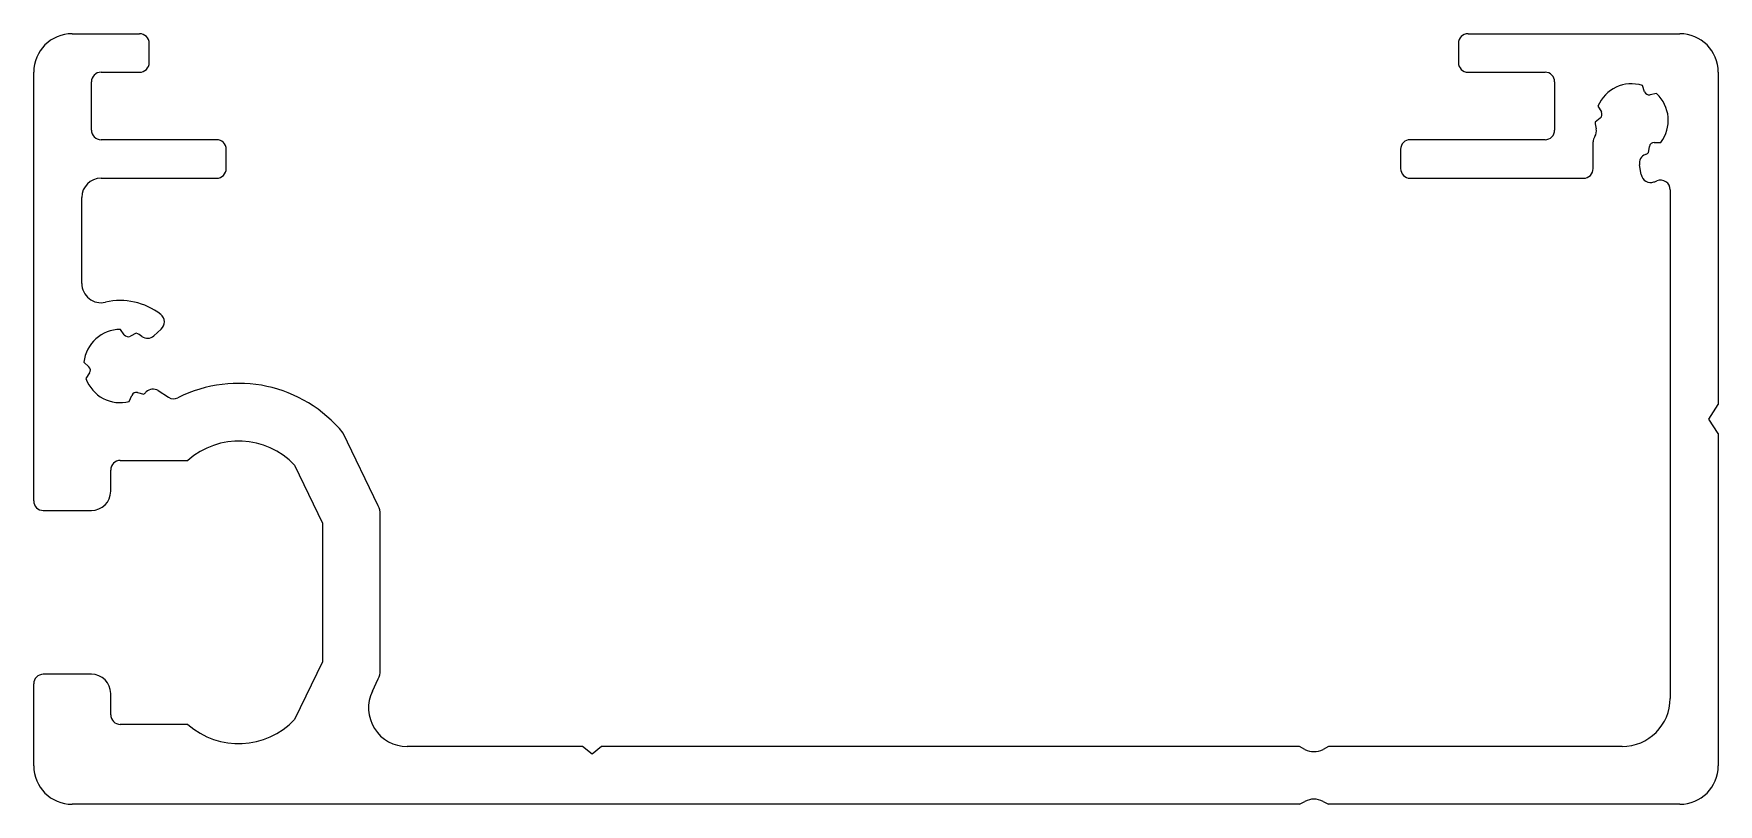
# Model space of a CAD drawing. Extents: x 627.6 to 715.1, y 429.9 to 469.9.
import ezdxf

# ---------------------------------------------------------------- set-up
doc = ezdxf.new("R2010")
doc.units = 0
doc.layers.get('0').update_dxf_attribs({"linetype": 'CONTINUOUS'})

msp = doc.modelspace()

# ---------------------------------------------------------------- linework, layer by layer
for p, q in [((629.59, 469.948), (633.09, 469.948)), ((702.09, 469.948), (713.09, 469.948)), ((633.59, 468.448), (633.59, 469.448)), ((701.59, 469.448), (701.59, 468.448)), ((627.59, 445.698), (627.59, 467.948)), ((630.59, 464.948), (630.59, 467.448)), ((631.09, 467.948), (633.09, 467.948)), ((702.09, 467.948), (706.09, 467.948)), ((706.59, 467.448), (706.59, 464.948)), ((711.263, 466.939), (711.149, 467.264)), ((715.09, 467.948), (715.09, 450.698)), ((711.884, 466.84), (711.545, 466.776)), ((708.959, 465.57), (708.693, 465.352)), ((708.84, 466.188), (709.016, 465.891)), ((637.09, 464.448), (631.09, 464.448)), ((637.59, 462.948), (637.59, 463.948)), ((698.59, 463.948), (698.59, 462.948)), ((706.09, 464.448), (699.09, 464.448)), ((708.59, 462.948), (708.59, 464.336)), ((711.456, 463.757), (711.512, 464.097)), ((711.761, 464.306), (712.106, 464.302)), ((711.086, 462.635), (710.998, 463.136)), ((631.09, 462.448), (637.09, 462.448)), ((699.09, 462.448), (708.09, 462.448)), ((630.09, 456.983), (630.09, 461.448)), ((712.59, 461.848), (712.59, 435.448)), ((632.298, 454.321), (632.093, 454.598)), ((632.92, 454.407), (632.615, 454.247)), ((634.213, 454.609), (633.835, 454.269)), ((630.2, 452.894), (630.455, 452.661)), ((630.495, 452.338), (630.304, 452.051)), ((632.553, 450.855), (632.684, 451.174)), ((632.974, 451.322), (633.309, 451.241)), ((634.059, 451.42), (634.588, 451.076)), ((714.59, 449.948), (715.09, 450.698)), ((715.09, 449.198), (714.59, 449.948)), ((645.491, 445.441), (643.668, 449.213)), ((715.09, 449.198), (715.09, 431.948)), ((631.59, 446.198), (631.59, 447.298)), ((632.09, 447.798), (635.59, 447.798)), ((641.141, 447.548), (642.59, 444.548)), ((628.09, 445.198), (630.59, 445.198)), ((642.59, 444.548), (642.59, 437.348)), ((645.59, 436.89), (645.59, 445.006)), ((630.59, 436.698), (628.09, 436.698)), ((642.59, 437.348), (641.141, 434.348)), ((627.59, 431.948), (627.59, 436.198)), ((645.183, 435.818), (645.491, 436.455)), ((631.59, 434.598), (631.59, 435.698)), ((635.59, 434.098), (632.09, 434.098)), ((656.09, 432.948), (646.984, 432.948)), ((656.59, 432.548), (656.09, 432.948)), ((657.09, 432.948), (656.59, 432.548)), ((693.34, 432.948), (657.09, 432.948)), ((693.62, 432.799), (693.34, 432.948)), ((694.84, 432.948), (694.561, 432.799)), ((710.09, 432.948), (694.84, 432.948)), ((693.34, 429.948), (629.59, 429.948)), ((693.34, 429.948), (693.62, 430.097)), ((694.561, 430.097), (694.84, 429.948)), ((713.09, 429.948), (694.84, 429.948))]:
    msp.add_line(p, q)
for centre, radius, start, end in [((629.59, 467.948), 2, 90, 180), ((633.09, 469.448), 0.5, 0, 90), ((702.09, 469.448), 0.5, 90, 180), ((713.09, 467.948), 2, 0, 90), ((633.09, 468.448), 0.5, 270, 0), ((702.09, 468.448), 0.5, 180, 270), ((631.09, 467.448), 0.5, 90, 180), ((706.09, 467.448), 0.5, 0, 90), ((710.59, 465.448), 1.9, 72.90718, 157.09282), ((711.499, 467.022), 0.25, 199.39871, 280.60129), ((710.59, 465.448), 1.9, 322.90718, 47.09282), ((708.8, 465.764), 0.25, 309.39871, 30.60129), ((631.09, 464.948), 0.5, 180, 270), ((706.09, 464.948), 0.5, 270, 360), ((708.257, 464.888), 0.5, 326.47974, 13.49971), ((710.59, 465.448), 1.9, 182.90718, 193.49971), ((637.09, 463.948), 0.5, 0, 90), ((699.09, 463.948), 0.5, 90, 180), ((709.09, 464.336), 0.5, 146.47974, 180), ((710.59, 465.448), 1.9, 292.0247, 297.09282), ((711.758, 464.056), 0.25, 89.39871, 170.60129), ((637.09, 462.948), 0.5, 270, 0), ((699.09, 462.948), 0.5, 180, 270), ((708.09, 462.948), 0.5, 270, 0), ((711.49, 463.223), 0.5, 112.0247, 190), ((631.09, 461.448), 1, 90, 180), ((711.579, 462.722), 0.5, 190, 289.92819), ((710.59, 465.448), 3.4, 289.92819, 292.61986), ((712.09, 461.848), 0.5, 360, 112.61986), ((631.09, 456.983), 1, 180, 283.13656), ((632.09, 452.698), 3.4, 51.92819, 103.13656), ((633.879, 454.981), 0.5, 312, 51.92819), ((632.09, 452.698), 1.9, 89.90718, 174.09282), ((632.499, 454.469), 0.25, 216.39871, 297.60129), ((632.09, 452.698), 1.9, 54.0247, 64.09282), ((633.5, 454.64), 0.5, 234.0247, 312), ((630.286, 452.477), 0.25, 326.39871, 47.60129), ((632.09, 452.698), 1.9, 199.90718, 284.09282), ((633.787, 451), 0.5, 57, 134.9753), ((638.236, 444.798), 7, 39.10343, 116.75021), ((632.915, 451.079), 0.25, 76.39871, 157.60129), ((632.09, 452.698), 1.9, 309.90718, 314.9753), ((634.86, 451.495), 0.5, 237, 296.75021), ((638.236, 444.798), 4, 43.43254, 131.40962), ((632.09, 447.298), 0.5, 90, 180), ((628.09, 445.698), 0.5, 180, 270), ((630.59, 446.198), 1, 270, 0), ((644.59, 445.006), 1, 0, 25.78846), ((628.09, 436.198), 0.5, 90, 180), ((630.59, 435.698), 1, 0, 90), ((644.59, 436.89), 1, 334.21154, 0), ((646.984, 434.948), 2, 154.21154, 270), ((710.09, 435.448), 2.5, 270, 0), ((632.09, 434.598), 0.5, 180, 270), ((638.236, 437.098), 4, 228.59038, 316.56746), ((694.09, 433.681), 1, 241.92751, 298.07249), ((629.59, 431.948), 2, 180, 270), ((713.09, 431.948), 2, 270, 0), ((694.09, 429.215), 1, 61.92751, 118.07249)]:
    msp.add_arc(centre, radius, start, end)

doc.saveas('drawing.dxf')
